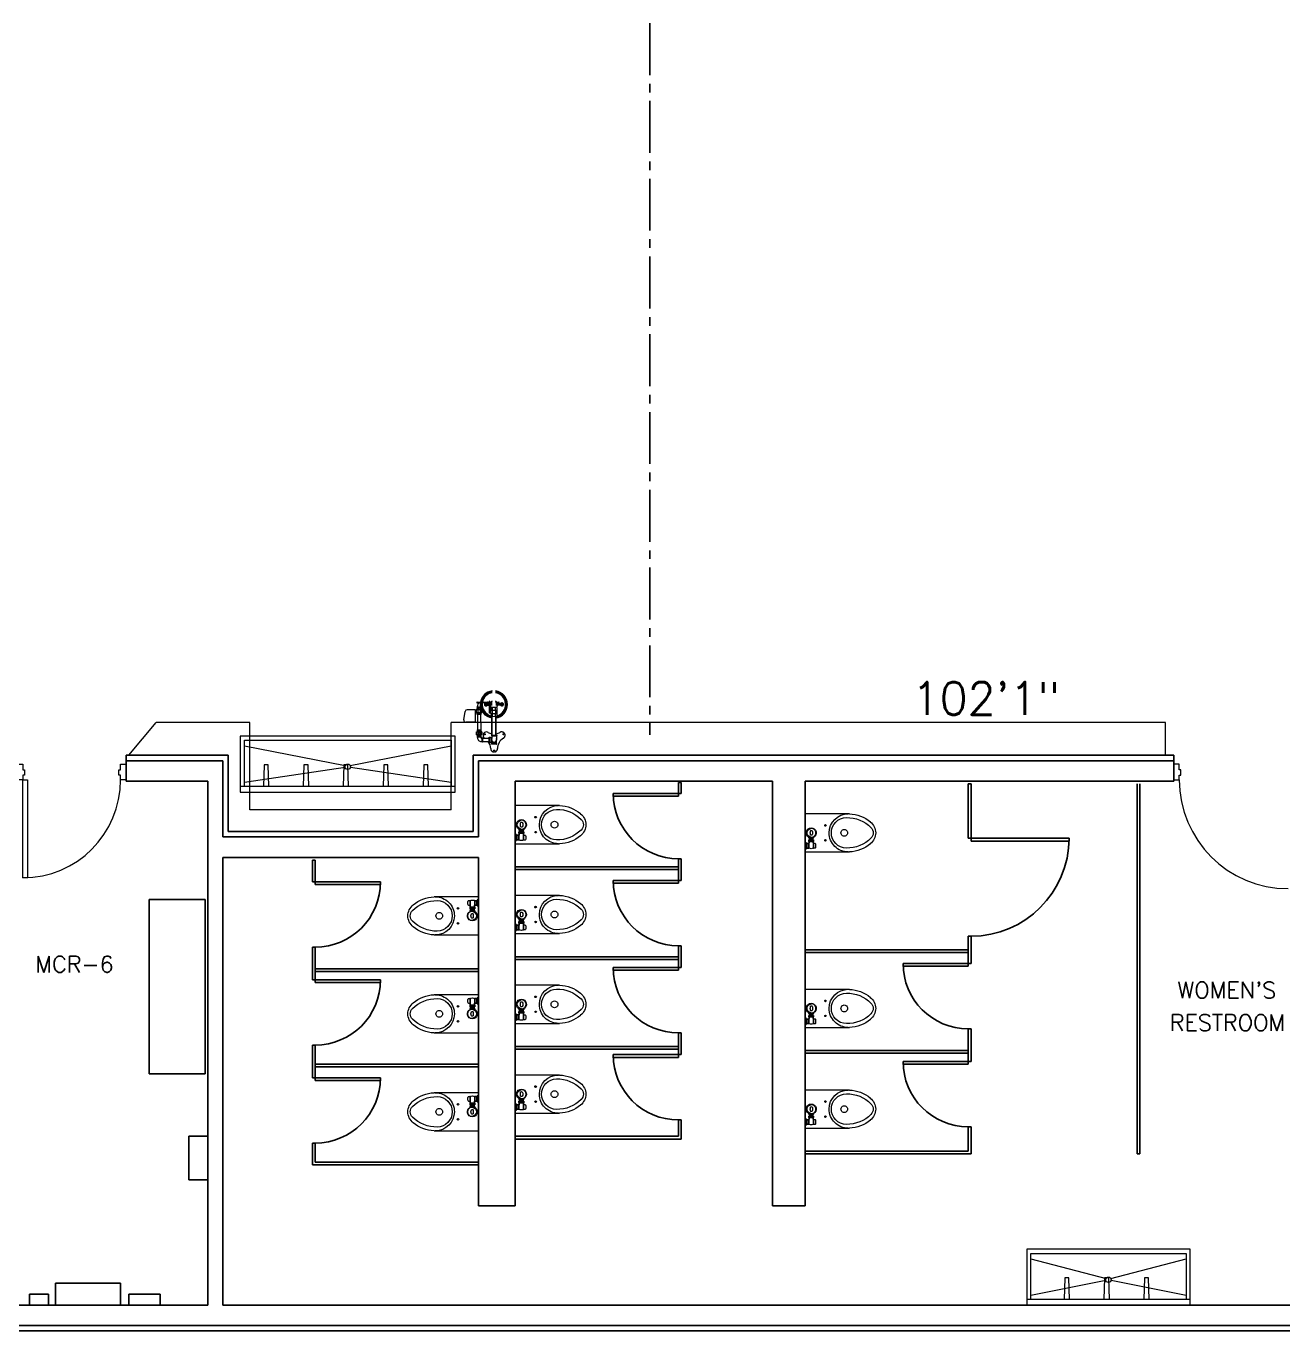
# Model space of a CAD drawing. Header units: inches. Extents: x -578 to 4567, y -980 to 6106.
# Drawn here: x 1836.7 to 2298.6, y 2265.5 to 2744.9 of the extents above; entities that cross this region are included whole.
import ezdxf
from ezdxf.enums import TextEntityAlignment as Align

# ---------------------------------------------------------------- set-up
doc = ezdxf.new("R2010")
doc.units = ezdxf.units.IN
doc.header["$LTSCALE"] = 25.4
doc.header["$MEASUREMENT"] = 0
doc.linetypes.add('CENTER2', pattern=[1.125, 0.75, -0.125, 0.125, -0.125])
doc.layers.get('0').update_dxf_attribs({"linetype": 'CONTINUOUS', "lineweight": 20})
for name, color, linetype in [('A-COL-GRID', 8, 'CENTER2'), ('A-DIMS', 1, 'CONTINUOUS'), ('A-ELEC', 6, 'CONTINUOUS'), ('A-ROOMNAME', 6, 'CONTINUOUS'), ('A-TOILET COMPARTMENT', 1, 'CONTINUOUS'), ('A-WALL-CMU', 30, 'CONTINUOUS'), ('A-WALL-IMP', 6, 'CONTINUOUS')]:
    doc.layers.add(name, color=color, linetype=linetype)
for name, color, linetype, lineweight in [('A-CURB', 13, 'CONTINUOUS', 20), ('A-DOOR', 1, 'CONTINUOUS', 20), ('A-SANR-FIXT', 4, 'CONTINUOUS', 15)]:
    doc.layers.add(name, color=color, linetype=linetype, lineweight=lineweight)
doc.styles.add('ROMANS', font='romans')
doc.styles.add('SIMPLEX', font='simplex')

# ---------------------------------------------------------------- blocks, each defined once
blk = doc.blocks.new('DOOR')
at = {"color": 0}
for p, q in [((-1.75, 0), (-1.75, 36)), ((-1.75, 36), (0, 36)), ((0, 36), (0, 0)), ((-38, -5.75), (-38, 0)), ((-38, 0), (-36, 0)), ((-36, 0), (-36, -1.75)), ((0, 0), (-1.75, 0)), ((0, -1.75), (0, 0)), ((0, 0), (2, 0)), ((2, 0), (2, -5.75)), ((-36, -1.75), (-35.375, -1.75)), ((-36, -3.625), (-36, -5.75)), ((-35.375, -3.625), (-36, -3.625)), ((-35.375, -1.75), (-35.375, -3.625)), ((-0.625, -1.75), (0, -1.75)), ((-0.625, -3.625), (-0.625, -1.75)), ((0, -3.625), (-0.625, -3.625)), ((0, -5.75), (0, -3.625)), ((-36, -5.75), (-38, -5.75)), ((2, -5.75), (0, -5.75))]:
    blk.add_line(p, q, dxfattribs=at)
at = {"color": 0, "lineweight": 15}
blk.add_arc((0, 0), 36, 90, 180, dxfattribs=at)
blk = doc.blocks.new("SINK 5'")
at = {"color": 0}
for p, q in [((20.5, 60), (0, 60)), ((0, 60), (0, 0)), ((2, 0), (2, 60)), ((2, 58.5), (19, 58.5)), ((9.02, 30.97), (3.5, 58.5)), ((17, 58.5), (9.71, 30.89)), ((19, 58.5), (19, 1.5)), ((20.5, 0), (20.5, 60)), ((10, 46.08), (2, 46.33)), ((2, 44.33), (10, 44.58)), ((10, 44.58), (10, 46.08)), ((10, 31.42), (2, 31.67)), ((2, 29.67), (10, 29.92)), ((3.5, 1.5), (9.02, 29.03)), ((9.71, 29.11), (17, 1.5)), ((10, 29.92), (10, 31.42)), ((10, 16.75), (2, 17)), ((2, 15), (10, 15.25)), ((10, 15.25), (10, 16.75)), ((0, 0), (20.5, 0)), ((19, 1.5), (2, 1.5))]:
    blk.add_line(p, q, dxfattribs=at)
blk.add_circle((9.27, 30), 1, dxfattribs=at)
blk = doc.blocks.new('Water Closet_Wall Hung_PlaceHolder - Accessible-1461601-x07074afp1')
at = {"color": 0}
for p, q in [((-7, -16.32), (-7, 0)), ((1.65, -1.39), (1.87, -1.39)), ((1.87, -1.39), (1.65, -1.39)), ((1.87, -3.11), (1.65, -3.11)), ((1.65, -3.11), (1.87, -3.11)), ((1.87, -1.39), (2, -1.48)), ((2, -1.48), (1.87, -1.39)), ((2, -3.02), (1.87, -3.11)), ((1.87, -3.11), (2, -3.02)), ((2, -1.48), (2, -1.59)), ((2, -1.59), (2, -1.48)), ((2, -2.91), (2, -1.59)), ((2, -1.59), (2.59, -1.59)), ((2, -1.59), (2, -2.91)), ((2.59, -1.59), (2, -1.59)), ((2.59, -2.91), (2, -2.91)), ((2, -2.91), (2, -3.02)), ((2, -3.02), (2, -2.91)), ((2, -2.91), (2.59, -2.91)), ((2.59, -1.4), (2.62, -1.38)), ((2.62, -1.38), (2.59, -1.4)), ((2.59, -1.59), (2.59, -1.4)), ((2.59, -1.4), (2.59, -1.59)), ((2.59, -2.91), (2.59, -1.59)), ((2.59, -1.59), (2.59, -2.91)), ((2.59, -3.1), (2.59, -2.91)), ((2.59, -2.91), (2.59, -3.1)), ((2.62, -3.12), (2.59, -3.1)), ((2.59, -3.1), (2.62, -3.12)), ((2.62, -1.38), (3.13, -1.38)), ((3.13, -1.38), (2.62, -1.38)), ((3.13, -3.12), (2.62, -3.12)), ((2.62, -3.12), (3.13, -3.12)), ((3.13, -1.38), (3.15, -1.4)), ((3.15, -1.4), (3.13, -1.38)), ((3.15, -3.1), (3.13, -3.12)), ((3.13, -3.12), (3.15, -3.1)), ((3.15, -1.4), (3.15, -1.44)), ((3.15, -1.44), (3.15, -1.4)), ((3.15, -3.06), (3.15, -1.44)), ((3.15, -1.44), (3.15, -3.06)), ((3.15, -3.06), (3.15, -3.1)), ((3.15, -3.1), (3.15, -3.06)), ((3.24, -1.47), (3.69, -1.47)), ((3.69, -1.47), (3.24, -1.47)), ((3.69, -3.03), (3.24, -3.03)), ((3.24, -3.03), (3.69, -3.03)), ((6.08, -0.28), (3.42, -0.28)), ((6.08, -0.28), (3.42, -0.28)), ((3.76, -1.44), (3.82, -1.44)), ((3.82, -1.44), (3.76, -1.44)), ((3.84, -3.06), (3.76, -3.06)), ((3.76, -3.06), (3.84, -3.06)), ((5.67, -1.44), (3.83, -1.44)), ((5.67, -1.44), (3.83, -1.44)), ((5.67, -3.06), (3.83, -3.06)), ((3.83, -3.06), (5.66, -3.06)), ((3.85, -3.19), (3.92, -3.19)), ((3.92, -3.19), (3.85, -3.19)), ((3.92, -3.19), (3.9, -3.12)), ((3.9, -3.12), (3.92, -3.19)), ((3.91, -0.69), (4.03, -0.63)), ((4.03, -0.63), (3.91, -0.69)), ((3.91, -1.35), (3.91, -0.69)), ((3.91, -0.69), (3.91, -1.35)), ((5.58, -1.34), (3.91, -1.34)), ((3.91, -1.34), (5.58, -1.34)), ((5.58, -3.19), (3.92, -3.19)), ((5.58, -3.19), (3.92, -3.19)), ((4.06, -0.44), (3.96, -0.44)), ((3.96, -0.44), (4.06, -0.44)), ((4.03, -0.63), (4.06, -0.63)), ((4.06, -0.63), (4.03, -0.63)), ((5.44, -0.44), (4.06, -0.44)), ((4.06, -0.63), (4.06, -0.44)), ((4.06, -0.44), (5.44, -0.44)), ((4.06, -0.44), (4.06, -0.63)), ((5.44, -0.63), (4.06, -0.63)), ((4.06, -0.63), (5.44, -0.63)), ((5.54, -0.44), (5.44, -0.44)), ((5.44, -0.44), (5.44, -0.63)), ((5.44, -0.63), (5.44, -0.44)), ((5.44, -0.44), (5.54, -0.44)), ((5.44, -0.63), (5.47, -0.63)), ((5.47, -0.63), (5.44, -0.63)), ((5.47, -0.63), (5.58, -0.69)), ((5.58, -0.69), (5.47, -0.63)), ((5.58, -0.69), (5.58, -1.34)), ((5.58, -1.34), (5.58, -0.69)), ((5.58, -3.19), (5.65, -3.19)), ((5.65, -3.19), (5.58, -3.19)), ((7, 0), (7, -16.32))]:
    blk.add_line(p, q, dxfattribs=at)
for centre, radius, start, end in [((0, -2.25), 1.86, 27.5308, 332.4692), ((0, -2.25), 1.86, 27.5308, 332.4692), ((-0.59, -2.54), 1.15, 141.5499, 198.4501), ((-0.59, -2.54), 1.15, 141.5499, 198.4501), ((0, -1.95), 1.93, 209.6175, 330.3825), ((0, -1.95), 1.93, 209.6175, 330.3825), ((0, -2.31), 1.56, 17.733, 162.2665), ((0, -2.31), 1.56, 17.733, 162.2665), ((-0.63, -2.33), 0.281, 167.1519, 237.098), ((-0.63, -2.33), 0.281, 167.1519, 237.098), ((0.15, -2.51), 1.08, 158.3829, 167.1519), ((0.15, -2.51), 1.08, 158.3829, 167.1519), ((-0.67, -2.18), 0.194, 98.1973, 158.3829), ((-0.67, -2.18), 0.194, 98.1973, 158.3829), ((0, -1.36), 1.44, 237.098, 302.902), ((0, -1.36), 1.44, 237.098, 302.902), ((0, -6.86), 4.92, 81.8133, 98.1973), ((0, -6.86), 4.92, 81.8133, 98.1973), ((0.63, -2.33), 0.281, 302.902, 12.8481), ((0.63, -2.33), 0.281, 302.902, 12.8481), ((-0.15, -2.51), 1.08, 12.8481, 21.6171), ((-0.15, -2.51), 1.08, 12.8481, 21.6171), ((0.59, -2.54), 1.15, 341.5499, 38.4493), ((0.59, -2.54), 1.15, 341.5499, 38.4493), ((-0.01, -2.25), 1.87, 332.6231, 27.3769), ((-0.01, -2.25), 1.87, 332.6231, 27.3769), ((3.24, -1.34), 0.127, 228.7489, 269.5746), ((3.24, -1.34), 0.127, 228.7489, 269.5746), ((3.24, -3.16), 0.127, 90.4254, 131.2511), ((3.24, -3.16), 0.127, 90.4254, 131.2511), ((4.18, 0), 0.81, 179.7564, 199.7261), ((4.18, 0), 0.81, 179.7564, 199.7261), ((3.96, 0.53), 0.973, 236.3254, 269.6746), ((3.96, 0.53), 0.973, 236.3254, 269.6746), ((3.69, -1.38), 0.0928, 272.3472, 319.6528), ((3.69, -1.38), 0.0928, 272.3472, 319.6528), ((3.69, -3.12), 0.0928, 41.2055, 87.6528), ((3.69, -3.12), 0.0928, 41.2055, 87.6528), ((5.28, -3.51), 1.46, 167.2115, 182.7287), ((5.28, -3.51), 1.46, 167.2115, 182.7287), ((3.82, -1.35), 0.0924, 270, 360), ((3.82, -1.35), 0.0924, 270, 360), ((4.04, -3.57), 0.223, 182.7287, 254.9337), ((4.04, -3.57), 0.223, 182.7287, 254.9337), ((3.78, -3.17), 0.127, 24.1518, 61.8482), ((3.78, -3.17), 0.127, 24.1518, 61.8482), ((4.75, -0.93), 2.96, 254.9337, 285.1079), ((4.75, -0.93), 2.96, 254.9337, 285.1079), ((5.46, -3.57), 0.22, 285.1079, 357.1795), ((5.46, -3.57), 0.22, 285.1079, 357.1795), ((5.54, 0.53), 0.973, 270.3254, 303.6746), ((5.54, 0.53), 0.973, 270.3254, 303.6746), ((5.68, -1.34), 0.0952, 180.6669, 263.0107), ((5.68, -1.34), 0.0952, 180.6669, 263.0107), ((5.79, -3.24), 0.218, 123.0015, 166.6392), ((5.79, -3.24), 0.218, 123.0015, 166.6392), ((4.22, -3.51), 1.46, 357.1795, 12.7885), ((4.22, -3.51), 1.46, 357.1795, 12.7885), ((3.56, -2.25), 2.26, 339.0908, 21.1001), ((3.56, -2.25), 2.26, 339.0908, 21.1001), ((5.32, 0), 0.81, 340.2739, 0.2436), ((5.32, 0), 0.81, 340.2739, 0.2436), ((0, -15.87), 7.01, 90, 180), ((-2.75, -7.5), 0.28, 360, 180), ((-2.75, -7.5), 0.28, 180, 360), ((0, -15.87), 7.01, 360, 90), ((2.75, -7.5), 0.28, 0, 180), ((2.75, -7.5), 0.28, 180, 0), ((0, -15.28), 5.61, 0.9172, 179.0828), ((5.63, -15.87), 12.64, 182.0147, 220), ((6.91, -15.39), 12.52, 179.0828, 224.9172), ((-6.91, -15.39), 12.52, 315.0828, 0.9172), ((-5.63, -15.87), 12.64, 320, 357.9853), ((0.26, -20.38), 5.62, 220, 267.3987), ((0.09, -22.19), 2.9, 224.9172, 268.1773), ((-0.26, -20.38), 5.62, 272.6013, 320), ((-0.09, -22.19), 2.9, 271.8227, 315.0828)]:
    blk.add_arc(centre, radius, start, end, dxfattribs=at)
for major_axis in [(1.25, 0), (-1.25, 0)]:
    blk.add_ellipse((0, -14.42), major_axis=major_axis, ratio=0.986011, start_param=1.570796, end_param=4.712389, dxfattribs=at)
blk.add_open_spline([(0.84, -2.08), (0.83, -2.07), (0.8, -2.03), (0.74, -1.99), (0.7, -1.99)], degree=3, dxfattribs=at)
blk.add_open_spline([(0.84, -2.08), (0.83, -2.07), (0.8, -2.03), (0.74, -1.99), (0.7, -1.99)], degree=3, dxfattribs=at)

msp = doc.modelspace()

# ---------------------------------------------------------------- linework, layer by layer
at = {"layer": 'A-COL-GRID'}
msp.add_line((2066, 3517.5), (2066, 2484.5), dxfattribs=at)
at = {"layer": 'A-CURB'}
for p, q in [((1874.5, 2477), (1884.5, 2489)), ((1919, 2489), (1884.5, 2489)), ((1919, 2457), (1919, 2489)), ((2255.5, 2489), (1993, 2489)), ((1993, 2457), (1993, 2489)), ((2255.5, 2477), (2255.5, 2489)), ((1993, 2457), (1919, 2457))]:
    msp.add_line(p, q, dxfattribs=at)
at = {"layer": 'A-DOOR'}
for p, q in [((2258.5, 2473.75), (2258.5, 2468)), ((2260.5, 2473.75), (2258.5, 2473.75)), ((2260.5, 2471.625), (2260.5, 2473.75)), ((2261.125, 2471.625), (2260.5, 2471.625)), ((2260.5, 2469.75), (2261.125, 2469.75)), ((2260.5, 2468), (2260.5, 2469.75)), ((2261.125, 2469.75), (2261.125, 2471.625)), ((2258.5, 2468), (2260.5, 2468))]:
    msp.add_line(p, q, dxfattribs=at)
msp.add_arc((2300.5, 2468), 40, 180, 270, dxfattribs=at)
at = {"layer": 'A-ELEC'}
for p, q in [((1902.5, 2424), (1882, 2424)), ((1882, 2360), (1882, 2424)), ((1902.5, 2360), (1902.5, 2424)), ((1902.5, 2360), (1882, 2360)), ((1903.5, 2337), (1896.5, 2337)), ((1896.5, 2321), (1896.5, 2337)), ((1903.5, 2321), (1903.5, 2337)), ((1903.5, 2321), (1896.5, 2321)), ((1847.5, 2283), (1847.5, 2275)), ((1871.5, 2283), (1847.5, 2283)), ((1871.5, 2283), (1871.5, 2275)), ((1838, 2279), (1838, 2275)), ((1845, 2279), (1838, 2279)), ((1845, 2279), (1845, 2275)), ((1874.5, 2279), (1874.5, 2275)), ((1886, 2279), (1874.5, 2279)), ((1886, 2279), (1886, 2275)), ((1845, 2275), (1838, 2275)), ((1871.5, 2275), (1847.5, 2275)), ((1886, 2275), (1874.5, 2275))]:
    msp.add_line(p, q, dxfattribs=at)
at = {"layer": 'A-SANR-FIXT'}
for p, q in [((1994.451935, 2484), (1915.451935, 2484)), ((1915.451935, 2484), (1915.451935, 2463.5)), ((1994.451935, 2463.5), (1994.451935, 2484)), ((1916.951935, 2465.504105), (1916.951935, 2482.5)), ((1916.951935, 2482.5), (1992.951935, 2482.5)), ((1916.951935, 2480.5), (1954.057221, 2473.214627)), ((1955.846648, 2473.214627), (1992.951935, 2480.5)), ((1992.951935, 2482.5), (1992.951935, 2465.504105)), ((1953.983215, 2472.519827), (1916.951935, 2467.004105)), ((1924.201935, 2473.504105), (1923.951935, 2465.504105)), ((1925.701935, 2473.504105), (1924.201935, 2473.504105)), ((1925.951935, 2465.504105), (1925.701935, 2473.504105)), ((1938.868601, 2473.504105), (1938.618601, 2465.504105)), ((1940.368601, 2473.504105), (1938.868601, 2473.504105)), ((1940.618601, 2465.504105), (1940.368601, 2473.504105)), ((1953.535268, 2473.504105), (1953.285268, 2465.504105)), ((1955.035268, 2473.504105), (1953.535268, 2473.504105)), ((1955.285268, 2465.504105), (1955.035268, 2473.504105)), ((1992.951935, 2467.004105), (1955.920654, 2472.519827)), ((1968.201935, 2473.504105), (1967.951935, 2465.504105)), ((1969.701935, 2473.504105), (1968.201935, 2473.504105)), ((1969.951935, 2465.504105), (1969.701935, 2473.504105)), ((1982.868601, 2473.504105), (1982.618601, 2465.504105)), ((1984.368601, 2473.504105), (1982.868601, 2473.504105)), ((1984.618601, 2465.504105), (1984.368601, 2473.504105)), ((1994.451935, 2465.504105), (1915.451935, 2465.504105)), ((1915.451935, 2463.5), (1994.451935, 2463.5))]:
    msp.add_line(p, q, dxfattribs=at)
for points in [[(1997.564852, 2490.028787, 0), (1998.090062, 2493.09436, 0)], [(2001.59864, 2493.731086, 0), (1998.825672, 2493.717702, 0)], [(2002.183838, 2493.56505, 0), (2001.786473, 2493.563133, 0)], [(2001.787545, 2493.543996, 0), (2001.807753, 2489.357047, 0)], [(2002.186553, 2493.00248, 0), (2001.790168, 2493.000567, 0)], [(2004.030703, 2493.78812, 0), (2002.182804, 2493.779201, 0), (2002.187982, 2492.706527, 0), (2004.179568, 2492.71614, 0), (2004.175945, 2493.466875, 0)], [(2002.470832, 2494.524138, 0), (2002.470398, 2494.614167, 0)], [(2002.511954, 2494.658588, 0), (2002.617533, 2494.659097, 0)], [(2002.512815, 2494.48011, 0), (2002.618394, 2494.480619, 0)], [(2002.512815, 2494.48011, 0), (2002.618394, 2494.480619, 0)], [(2002.515417, 2494.658065, 0), (2002.51447, 2494.854132, 0)], [(2002.514675, 2494.480119, 0), (2002.620254, 2494.480628, 0)], [(2003.802398, 2494.486934, 0), (2002.525482, 2494.480771, 0), (2002.52886, 2493.780871, 0), (2003.828325, 2493.787143, 0), (2003.82538, 2494.397434, 0)], [(2002.54361, 2496.534592, 0), (2006.918999, 2496.55571, 0)], [(2006.467443, 2496.281288, 0), (2002.544924, 2496.262356, 0)], [(2003.729109, 2494.48653, 0), (2002.601842, 2494.48109, 0)], [(2003.719903, 2494.663878, 0), (2002.609345, 2494.658518, 0)], [(2003.720759, 2494.48649, 0), (2002.610202, 2494.48113, 0)], [(2003.720759, 2494.48649, 0), (2002.610202, 2494.48113, 0)], [(2002.713808, 2493.781764, 0), (2002.718985, 2492.70909, 0)], [(2002.847879, 2494.482327, 0), (2002.851257, 2493.782427, 0)], [(2003.498221, 2494.485466, 0), (2003.501599, 2493.785566, 0)], [(2003.642387, 2493.786246, 0), (2003.647565, 2492.713572, 0)], [(2003.762032, 2494.664081, 0), (2003.718033, 2494.663869, 0)], [(2003.802408, 2494.486884, 0), (2003.718889, 2494.486481, 0)], [(2005.629996, 2496.182425, 0), (2005.823687, 2496.183359, 0)], [(2005.637696, 2495.16858, 0), (2005.839809, 2495.169555, 0)], [(2006.223387, 2495.42433, 0), (2006.924443, 2495.427713, 0)], [(2006.92203, 2495.927707, 0), (2006.22609, 2495.924348, 0)], [(2006.330787, 2496.41687, 0), (2006.330788, 2496.41663, 0)], [(2006.466129, 2496.553524, 0), (2006.918999, 2496.55571, 0)], [(2006.467443, 2496.281288, 0), (2006.920313, 2496.283473, 0)], [(2006.902284, 2495.427606, 0), (2006.564455, 2495.425976, 0)], [(2006.920313, 2496.283473, 0), (2006.603447, 2496.281944, 0)], [(2007.037609, 2496.843946, 0), (2006.917611, 2496.843367, 0)], [(2006.917611, 2496.843367, 0), (2006.938804, 2492.452285, 0)], [(2007.037609, 2496.843946, 0), (2007.058803, 2492.452864, 0)], [(2007.038998, 2496.556289, 0), (2007.994737, 2496.560902, 0)], [(2007.038998, 2496.556289, 0), (2007.219616, 2496.557161, 0)], [(2007.99605, 2496.288665, 0), (2007.040312, 2496.284052, 0)], [(2007.040312, 2496.284052, 0), (2007.22093, 2496.284924, 0)], [(2007.997768, 2495.932899, 0), (2007.042029, 2495.928287, 0)], [(2008.000181, 2495.432905, 0), (2007.044442, 2495.428292, 0)], [(2007.43615, 2493.003471, 0), (2007.056154, 2493.001637, 0)], [(2007.35627, 2496.421819, 0), (2007.356272, 2496.421579, 0)], [(2009.88835, 2493.444445, 0), (2007.434078, 2493.4326, 0)], [(2007.434078, 2493.4326, 0), (2007.439427, 2492.324344, 0)], [(2009.753151, 2494.585576, 0), (2007.584696, 2494.57511, 0)], [(2007.584696, 2494.57511, 0), (2007.590207, 2493.433353, 0)], [(2008.078241, 2493.435709, 0), (2008.08359, 2492.327453, 0)], [(2008.12791, 2493.435948, 0), (2008.1224, 2494.577705, 0)], [(2009.220958, 2493.441224, 0), (2009.215447, 2494.582981, 0)], [(2009.270627, 2493.441464, 0), (2009.275976, 2492.333208, 0)], [(2009.309721, 2496.567249, 0), (2010.413848, 2496.572578, 0)], [(2010.415162, 2496.300341, 0), (2009.311035, 2496.295012, 0)], [(2011.087152, 2495.94781, 0), (2009.312752, 2495.939246, 0)], [(2011.094675, 2495.447841, 0), (2009.315165, 2495.439252, 0)], [(2009.753151, 2494.585576, 0), (2009.758661, 2493.443819, 0)], [(2009.893699, 2492.336189, 0), (2009.88835, 2493.444445, 0)], [(2010.550503, 2496.437236, 0), (2010.550504, 2496.436996, 0)], [(2011.478439, 2495.19313, 0), (2011.611277, 2495.193771, 0)], [(2011.480055, 2496.21331, 0), (2011.692482, 2496.214335, 0)], [(2001.620663, 2489.168142, 0), (1998.307701, 2489.152152, 0)], [(2002.577135, 2492.008493, 0), (2002.604483, 2486.342368, 0)], [(2003.794638, 2492.010832, 0), (2002.577152, 2492.004956, 0)], [(2002.856434, 2492.709754, 0), (2002.859812, 2492.009857, 0)], [(2003.506776, 2492.712893, 0), (2003.510154, 2492.012996, 0)], [(2003.794621, 2492.014369, 0), (2003.821968, 2486.348244, 0)], [(2007.058803, 2492.452864, 0), (2006.938804, 2492.452285, 0)], [(2007.437356, 2492.753474, 0), (2007.057361, 2492.75164, 0)], [(2007.439427, 2492.324344, 0), (2009.893699, 2492.336189, 0)], [(2007.595556, 2492.325097, 0), (2007.601066, 2491.183339, 0)], [(2009.769521, 2491.193805, 0), (2007.601066, 2491.183339, 0)], [(2007.926393, 2484.37643, 0), (2007.895659, 2490.744296, 0)], [(2008.053477, 2484.390444, 0), (2008.020624, 2491.197315, 0)], [(2008.13877, 2491.185935, 0), (2008.133259, 2492.327692, 0)], [(2009.231817, 2491.19121, 0), (2009.226307, 2492.332968, 0)], [(2009.368461, 2484.396791, 0), (2009.335608, 2491.203661, 0)], [(2009.495675, 2484.384004, 0), (2009.46494, 2490.75187, 0)], [(2009.76401, 2492.335563, 0), (2009.769521, 2491.193805, 0)], [(2002.542875, 2483.826441, 0), (2002.543217, 2483.755542, 0)], [(2002.587813, 2483.507754, 0), (2002.588327, 2483.712059, 0)], [(2002.587893, 2483.870359, 0), (2002.690012, 2483.870852, 0)], [(2002.588657, 2483.712061, 0), (2002.690776, 2483.712553, 0)], [(2002.679792, 2483.870802, 0), (2003.807059, 2483.876243, 0)], [(2002.680556, 2483.712504, 0), (2003.807823, 2483.717945, 0)], [(2002.767439, 2485.643246, 0), (2002.772616, 2484.570558, 0)], [(2002.901499, 2486.343801, 0), (2002.904877, 2485.643909, 0)], [(2002.910054, 2484.571222, 0), (2002.913432, 2483.87133, 0)], [(2003.551841, 2486.34694, 0), (2003.555219, 2485.647048, 0)], [(2003.560397, 2484.574361, 0), (2003.563775, 2483.874469, 0)], [(2003.696018, 2485.647728, 0), (2003.701195, 2484.57504, 0)], [(2003.894226, 2483.877164, 0), (2003.788647, 2483.876654, 0)], [(2003.894994, 2483.717866, 0), (2003.789416, 2483.717356, 0)], [(2003.891532, 2483.718349, 0), (2003.892571, 2483.503151, 0)], [(2003.936208, 2483.833166, 0), (2003.936551, 2483.762267, 0)], [(2006.761054, 2483.474095, 0), (2007.038641, 2483.475435, 0)], [(2006.761927, 2483.293298, 0), (2006.761054, 2483.474095, 0)], [(2007.046181, 2481.913253, 0), (2007.038032, 2483.601634, 0)], [(2007.098528, 2483.664826, 0), (2007.223856, 2483.665431, 0)], [(2007.293052, 2481.926045, 0), (2007.284959, 2483.602826, 0)], [(2007.285865, 2483.57263, 0), (2007.847198, 2483.575339, 0)], [(2007.738289, 2484.314722, 0), (2007.738893, 2484.189423, 0)], [(2007.738289, 2484.314722, 0), (2007.738893, 2484.189423, 0)], [(2007.800954, 2484.375825, 0), (2007.943113, 2484.376511, 0)], [(2007.800954, 2484.375825, 0), (2007.943113, 2484.376511, 0)], [(2007.802146, 2484.128928, 0), (2007.944304, 2484.129614, 0)], [(2007.802146, 2484.128928, 0), (2007.944304, 2484.129614, 0)], [(2007.844526, 2484.129132, 0), (2007.849336, 2483.132444, 0)], [(2007.844526, 2484.129132, 0), (2007.849336, 2483.132444, 0)], [(2007.928893, 2484.376442, 0), (2009.617263, 2484.384591, 0)], [(2007.928893, 2484.376442, 0), (2009.617263, 2484.384591, 0)], [(2007.940523, 2484.376499, 0), (2008.124461, 2484.377386, 0)], [(2007.940523, 2484.376499, 0), (2008.124461, 2484.377386, 0)], [(2007.940523, 2484.376499, 0), (2008.124461, 2484.377386, 0)], [(2007.940523, 2484.376499, 0), (2008.124461, 2484.377386, 0)], [(2007.941714, 2484.129601, 0), (2009.618455, 2484.137694, 0)], [(2007.941714, 2484.129601, 0), (2009.618455, 2484.137694, 0)], [(2009.588249, 2484.136748, 0), (2009.593138, 2483.12386, 0)], [(2009.588249, 2484.136748, 0), (2009.593138, 2483.12386, 0)], [(2009.680516, 2484.324096, 0), (2009.681121, 2484.198797, 0)], [(2009.680516, 2484.324096, 0), (2009.681121, 2484.198797, 0)], [(2012.155589, 2483.262329, 0), (2012.25842, 2483.329275, 0), (2012.354193, 2483.40598, 0), (2012.441983, 2483.491705, 0), (2012.520945, 2483.585625, 0), (2012.590319, 2483.686834, 0), (2012.649436, 2483.794357, 0), (2012.697725, 2483.907158, 0), (2012.734723, 2484.02415, 0), (2012.760072, 2484.144205, 0), (2012.773529, 2484.266168, 0), (2012.774963, 2484.388862, 0), (2012.76436, 2484.511106, 0), (2012.741823, 2484.631721, 0), (2012.70757, 2484.749546, 0), (2012.661929, 2484.863445, 0), (2012.605341, 2484.97232, 0), (2012.538348, 2485.075119, 0), (2012.461599, 2485.170854, 0), (2012.375834, 2485.258604, 0), (2012.281878, 2485.337522, 0), (2012.180638, 2485.406848, 0), (2012.073088, 2485.465914, 0), (2011.960265, 2485.514151, 0), (2011.843257, 2485.551094, 0), (2011.72319, 2485.576387, 0), (2011.601222, 2485.589786, 0), (2011.478528, 2485.591163, 0), (2011.356291, 2485.580503, 0), (2011.235687, 2485.557911, 0), (2011.117879, 2485.523602, 0), (2011.004002, 2485.477909, 0), (2010.895155, 2485.421271, 0)], [(2004.269093, 2483.325366, 0), (2004.073025, 2483.32442, 0)], [(2004.27539, 2482.020682, 0), (2004.079322, 2482.019735, 0)], [(2004.269093, 2483.325366, 0), (2004.269586, 2483.223268, 0)], [(2004.269577, 2483.225168, 0), (2004.274937, 2482.114581, 0)], [(2004.274857, 2482.017179, 0), (2004.274347, 2482.122778, 0)], [(2004.402583, 2483.371311, 0), (2004.312554, 2483.370877, 0)], [(2004.409317, 2481.976128, 0), (2004.319288, 2481.975693, 0)], [(2004.446481, 2483.326223, 0), (2004.446974, 2483.224124, 0)], [(2004.446694, 2483.282123, 0), (2006.761927, 2483.293298, 0)], [(2004.446925, 2483.234324, 0), (2004.452365, 2482.107137, 0)], [(2004.446965, 2483.226024, 0), (2004.452325, 2482.115437, 0)], [(2004.446965, 2483.226024, 0), (2004.452325, 2482.115437, 0)], [(2004.453326, 2482.01994, 0), (2004.452816, 2482.125539, 0)], [(2004.453335, 2482.01804, 0), (2004.452825, 2482.123639, 0)], [(2004.453335, 2482.01804, 0), (2004.452825, 2482.123639, 0)], [(2004.45311, 2482.06464, 0), (2006.767803, 2482.075812, 0)], [(2006.761927, 2483.293298, 0), (2006.767803, 2482.075812, 0)], [(2006.767803, 2482.075812, 0), (2006.768676, 2481.895014, 0)], [(2006.768676, 2481.895014, 0), (2007.046262, 2481.896354, 0)], [(2007.046798, 2481.785355, 0), (2007.046112, 2481.927453, 0)], [(2007.107902, 2481.722649, 0), (2007.23323, 2481.723254, 0)], [(2007.293725, 2481.786547, 0), (2007.29304, 2481.928645, 0)], [(2007.293521, 2481.828846, 0), (2007.847305, 2481.831519, 0)], [(2007.484824, 2479.448042, 0), (2007.491387, 2479.325517, 0), (2007.509931, 2479.204225, 0), (2007.540278, 2479.085336, 0), (2007.582135, 2478.969995, 0), (2007.635098, 2478.859314, 0), (2007.698659, 2478.754359, 0), (2007.772203, 2478.656141, 0), (2007.855022, 2478.565606, 0), (2007.946319, 2478.483628, 0), (2008.045213, 2478.410996, 0), (2008.150752, 2478.34841, 0), (2008.261919, 2478.296473, 0), (2008.377642, 2478.255685, 0), (2008.496806, 2478.226439, 0), (2008.618264, 2478.209018, 0), (2008.740845, 2478.203589, 0), (2008.863368, 2478.210201, 0), (2008.984652, 2478.228794, 0), (2009.103528, 2478.259188, 0), (2009.218853, 2478.301091, 0), (2009.329513, 2478.354099, 0), (2009.434443, 2478.417701, 0), (2009.532631, 2478.491284, 0), (2009.623132, 2478.57414, 0), (2009.705074, 2478.66547, 0), (2009.777667, 2478.764393, 0), (2009.840211, 2478.869957, 0), (2009.892103, 2478.981144, 0), (2009.932845, 2479.096884, 0), (2009.962043, 2479.21606, 0), (2009.979415, 2479.337525, 0), (2009.984795, 2479.460108, 0)], [(2007.849336, 2483.132444, 0), (2007.813606, 2483.050722, 0), (2007.785535, 2482.966063, 0), (2007.765361, 2482.879183, 0), (2007.753254, 2482.790817, 0), (2007.749316, 2482.701712, 0), (2007.753581, 2482.612623, 0), (2007.766013, 2482.524302, 0), (2007.786506, 2482.437497, 0), (2007.814888, 2482.352941, 0), (2007.850918, 2482.271351, 0), (2007.894291, 2482.193416, 0), (2007.944641, 2482.119795, 0), (2008.001542, 2482.051111, 0), (2008.064512, 2481.987946, 0), (2008.133019, 2481.930832, 0), (2008.206483, 2481.880254, 0), (2008.284283, 2481.836639, 0), (2008.365761, 2481.800356, 0), (2008.450228, 2481.771712, 0), (2008.536969, 2481.75095, 0), (2008.625251, 2481.738244, 0), (2008.714327, 2481.733702, 0), (2008.803446, 2481.737363, 0), (2008.891852, 2481.749195, 0), (2008.978797, 2481.769099, 0), (2009.063545, 2481.796907, 0), (2009.145381, 2481.832383, 0), (2009.223611, 2481.875228, 0), (2009.297574, 2481.925078, 0), (2009.366645, 2481.981513, 0), (2009.430238, 2482.044054, 0), (2009.487817, 2482.112174, 0), (2009.538894, 2482.185295, 0), (2009.583038, 2482.262799, 0), (2009.619874, 2482.344032, 0), (2009.649091, 2482.428305, 0), (2009.670443, 2482.514906, 0), (2009.683748, 2482.603102, 0), (2009.688895, 2482.692147, 0), (2009.685839, 2482.781289, 0), (2009.674606, 2482.869773, 0), (2009.655291, 2482.956851, 0), (2009.628058, 2483.041786, 0), (2009.593138, 2483.12386, 0)], [(2007.757747, 2481.082878, 0), (2007.757142, 2481.208177, 0)], [(2009.496548, 2481.277372, 0), (2007.819808, 2481.26928, 0)], [(2009.50937, 2481.030531, 0), (2007.821, 2481.022383, 0)], [(2007.843086, 2482.705709, 0), (2007.849336, 2483.132444, 0)], [(2007.843086, 2482.705709, 0), (2007.847125, 2482.61943, 0), (2007.859642, 2482.533968, 0), (2007.880513, 2482.450154, 0), (2007.909536, 2482.368803, 0), (2007.946429, 2482.290705, 0), (2007.990834, 2482.21662, 0), (2008.042318, 2482.147267, 0), (2008.100381, 2482.083321, 0), (2008.164459, 2482.025404, 0), (2008.233929, 2481.974079, 0), (2008.308116, 2481.929843, 0), (2008.386298, 2481.893129, 0), (2008.467715, 2481.864291, 0), (2008.551576, 2481.843611, 0), (2008.637067, 2481.83129, 0), (2008.723355, 2481.827447, 0), (2008.809602, 2481.832122, 0), (2008.89497, 2481.845268, 0), (2008.978628, 2481.866756, 0), (2009.059764, 2481.896377, 0), (2009.137589, 2481.933845, 0), (2009.211345, 2481.978794, 0), (2009.280317, 2482.030788, 0), (2009.343834, 2482.089321, 0), (2009.401278, 2482.153824, 0), (2009.452091, 2482.22367, 0), (2009.495779, 2482.298181, 0), (2009.531917, 2482.376631, 0), (2009.560155, 2482.458259, 0), (2009.580216, 2482.542271, 0), (2009.591908, 2482.62785, 0), (2009.595115, 2482.714165, 0)], [(2007.850014, 2481.270226, 0), (2007.845125, 2482.283114, 0)], [(2009.636107, 2481.278046, 0), (2009.493949, 2481.27736, 0)], [(2009.637298, 2481.031149, 0), (2009.49514, 2481.030463, 0)], [(2009.593737, 2481.277842, 0), (2009.588927, 2482.27453, 0)], [(2009.593138, 2483.12386, 0), (2009.595115, 2482.714165, 0)], [(2009.699974, 2481.092252, 0), (2009.69937, 2481.217551, 0)]]:
    msp.add_polyline3d(points, dxfattribs=at)
for points in [[(2003.833502, 2492.71447, 0), (2002.537416, 2492.008301, 0), (2002.534038, 2492.708198, 0)], [(2003.833502, 2492.71447, 0), (2003.836881, 2492.014573, 0), (2002.537416, 2492.008301, 0)], [(2004.228012, 2485.650295, 0), (2002.241602, 2484.567995, 0), (2002.236425, 2485.640683, 0)], [(2004.228012, 2485.650295, 0), (2004.233189, 2484.577608, 0), (2002.241602, 2484.567995, 0)], [(2003.878578, 2486.348517, 0), (2002.582481, 2485.642353, 0), (2002.579103, 2486.342245, 0)], [(2003.878578, 2486.348517, 0), (2003.881956, 2485.648625, 0), (2002.582481, 2485.642353, 0)], [(2003.887133, 2484.575938, 0), (2002.591036, 2483.869774, 0), (2002.587658, 2484.569666, 0)], [(2003.887133, 2484.575938, 0), (2003.890511, 2483.876046, 0), (2002.591036, 2483.869774, 0)]]:
    msp.add_polyline3d(points, close=True, dxfattribs=at)
for centre, radius in [((2004.8018, 2497.887497), 0.023), ((2005.502356, 2498.809889), 0.023), ((2006.414246, 2499.574549), 0.023), ((2007.486784, 2499.96848), 0.023), ((2009.784758, 2499.979571), 0.023), ((2010.856888, 2499.540741), 0.023), ((2011.78028, 2498.840189), 0.023), ((2012.489707, 2497.924603), 0.023), ((2004.217518, 2495.664651), 0.023), ((2004.362971, 2496.814367), 0.023), ((2004.374062, 2494.516393), 0.023), ((2004.823229, 2493.447552), 0.023), ((2012.511136, 2493.484657), 0.023), ((2012.938871, 2496.855758), 0.023), ((2012.949962, 2494.557785), 0.023), ((2013.095415, 2495.7075), 0.023), ((2005.532656, 2492.531965), 0.023), ((2006.456048, 2491.831411), 0.023), ((2007.528176, 2491.39258), 0.023), ((2009.826149, 2491.403671), 0.023), ((2010.893993, 2491.85283), 0.023), ((2011.81058, 2492.562265), 0.023), ((2005.245415, 2484.686794), 0.21875), ((2012.173533, 2484.720233), 0.21875), ((2008.738432, 2478.703583), 0.21875), ((1954.951935, 2472.767986), 1)]:
    msp.add_circle(centre, radius, dxfattribs=at)
for centre, radius, start, end in [((2008.656464, 2495.686085), 4.999989, 97.83279677, 170.16292918), ((2008.656463, 2495.686083), 4.843993, 98.07762181, 169.83360769), ((2008.656468, 2495.686084), 4.687494, 98.33983913, 169.48085301), ((2008.656474, 2495.686082), 4.312502, 99.04636556, 168.52926922), ((2008.656467, 2495.686076), 4.999999, 277.8328125, 82.72025455), ((2008.656464, 2495.686076), 4.844001, 278.07767904, 82.47538801), ((2008.656469, 2495.686081), 4.687496, 278.3397918, 82.21327525), ((2008.656465, 2495.686079), 4.312504, 284.93573535, 81.50678799), ((1998.829292, 2492.967711), 0.75, 90.27650451, 170.27807578), ((2001.599547, 2493.543088), 0.188, 0.27649217, 90.27657488), ((2002.544266, 2496.398594), 0.136, 90.27649217, 180.27657488), ((2002.544267, 2496.398354), 0.136, 180.27649217, 270.27657488), ((2002.515636, 2494.612807), 0.045259, 90.27779885, 178.27775469), ((2002.516055, 2494.525935), 0.045259, 182.27531236, 270.2752682), ((2002.516055, 2494.525935), 0.045259, 182.27531236, 270.2752682), ((2002.517915, 2494.525944), 0.045259, 182.27531236, 270.2752682), ((2003.9988, 2494.861296), 1.484347, 108.72554118, 180.27652058), ((2008.656466, 2495.686078), 5.000001, 173.3178488, 262.72025654), ((2008.656471, 2495.686076), 4.844001, 173.0925606, 262.47536609), ((2008.656466, 2495.68608), 4.687496, 172.85142603, 262.21325471), ((2008.656472, 2495.686085), 4.312502, 172.20171558, 255.81274544), ((2005.679827, 2495.676807), 0.528116, 158.53057009, 180.27625076), ((2005.679853, 2495.676807), 0.528142, 180.27627385, 202.02195452), ((2005.661302, 2495.684106), 0.508203, 136.35854442, 158.53194027), ((2005.661348, 2495.669329), 0.508181, 202.02271621, 224.19611206), ((2005.649377, 2495.695471), 0.491729, 113.5516154, 136.35784012), ((2005.649559, 2495.657855), 0.491729, 224.19522693, 247.00145165), ((2005.949351, 2495.67811), 0.571438, 160.0633041, 180.27649891), ((2005.949351, 2495.67811), 0.571438, 180.27656814, 200.48976295), ((2005.891114, 2495.699232), 0.509489, 138.64281788, 160.06316433), ((2005.891321, 2495.656427), 0.509489, 200.48990272, 221.91024917), ((2005.641663, 2495.713193), 0.472392, 90.2786442, 113.55343303), ((2005.641992, 2495.640053), 0.472387, 247.00257863, 270.27736746), ((2005.85386, 2495.73203), 0.459854, 115.26177157, 138.64316373), ((2005.854385, 2495.62327), 0.459854, 221.90990332, 245.29129548), ((2005.64162, 2495.713194), 0.472391, 83.69835679, 90.27339739), ((2005.641973, 2495.640055), 0.472389, 270.27964529, 273.89166164), ((2005.829811, 2495.782984), 0.40351, 90.27606135, 115.26115748), ((2005.830828, 2495.572087), 0.40351, 245.29190957, 270.2770057), ((2005.956029, 2495.67329), 0.23463, 162.72334258, 180.27595056), ((2005.956029, 2495.673295), 0.23463, 180.27711649, 197.82972447), ((2005.908181, 2495.688172), 0.184521, 142.90932182, 162.72338372), ((2005.908327, 2495.657952), 0.184521, 197.82968333, 217.64374523), ((2005.877756, 2495.711177), 0.146378, 118.75325948, 142.91028343), ((2005.878126, 2495.634654), 0.146378, 217.64278362, 241.79980757), ((2005.85831, 2495.746622), 0.10595, 90.27830051, 118.75467135), ((2005.859022, 2495.599023), 0.10595, 241.7983957, 270.27476654), ((2005.829817, 2495.782984), 0.40351, 65.29191667, 90.2770128), ((2005.830835, 2495.572087), 0.40351, 270.27605425, 295.26115038), ((2005.858304, 2495.74662), 0.105952, 61.79866612, 90.27503696), ((2005.859016, 2495.599025), 0.105952, 270.27803009, 298.75440093), ((2005.839201, 2495.710993), 0.146377, 37.6421755, 61.79919945), ((2005.839571, 2495.634465), 0.146377, 298.7538676, 322.91089155), ((2005.809, 2495.687693), 0.184521, 17.82968333, 37.64374523), ((2005.809146, 2495.657473), 0.184521, 322.90932182, 342.72338372), ((2005.761298, 2495.672353), 0.23463, 0.27632563, 17.8289336), ((2005.761298, 2495.672351), 0.23463, 342.72413345, 0.27674142), ((2005.806262, 2495.7318), 0.459855, 41.90994005, 65.29133221), ((2005.806787, 2495.623041), 0.459855, 295.26173484, 318.643127), ((2005.769327, 2495.698644), 0.509489, 20.48990272, 41.91024917), ((2005.769533, 2495.655839), 0.509489, 318.64281788, 340.06316433), ((2005.711296, 2495.676963), 0.571438, 0.27628688, 20.48948169), ((2005.711296, 2495.676959), 0.571438, 340.06358536, 0.27678017), ((2006.466786, 2496.417526), 0.136, 90.27649217, 180.27657488), ((2006.466787, 2496.417286), 0.136, 180.27649217, 270.27657488), ((2007.220272, 2496.421163), 0.136, 0.27649217, 90.27657488), ((2007.220273, 2496.420923), 0.136, 270.27649217, 0.27657488), ((2008.656497, 2495.686087), 1.406023, 154.75618801, 170.03496869), ((2008.656466, 2495.686068), 1.405993, 190.51846949, 232.13347067), ((2008.656466, 2495.686068), 1.405993, 190.51846949, 232.13347067), ((2008.656488, 2495.686096), 1.406011, 154.75637048, 166.83757959), ((2008.656456, 2495.686086), 1.405985, 118.15750124, 141.63301332), ((2008.656482, 2495.686062), 1.406004, 38.92069241, 62.3962045), ((2008.656482, 2495.686062), 1.406004, 38.92069241, 62.3962045), ((2008.656472, 2495.686081), 1.406, 308.41910497, 350.03410616), ((2008.656472, 2495.686081), 1.406, 308.41910497, 350.03410616), ((2008.656446, 2495.686087), 1.406023, 10.51809836, 25.79687904), ((2008.656446, 2495.686087), 1.406023, 10.51809836, 25.79687904), ((2010.414505, 2496.43658), 0.136, 0.27649217, 90.27657488), ((2010.414506, 2496.436339), 0.136, 270.27649217, 0.27657488), ((2011.605172, 2495.705427), 0.572214, 160.07802892, 180.27848931), ((2011.605172, 2495.705388), 0.572214, 180.27457774, 200.47503813), ((2011.546535, 2495.726626), 0.509863, 138.6588938, 160.07246954), ((2011.546769, 2495.683619), 0.509886, 200.47904396, 221.8926197), ((2011.509071, 2495.759621), 0.459949, 115.2770616, 138.66298927), ((2011.509575, 2495.650264), 0.459934, 221.89254213, 245.2784698), ((2011.484854, 2495.810891), 0.403247, 90.27612636, 115.27616878), ((2011.485878, 2495.598767), 0.403247, 245.27689827, 270.27694069), ((2011.563554, 2495.700338), 0.234633, 162.71938829, 180.27199626), ((2011.563554, 2495.700375), 0.234633, 180.28107079, 197.83367876), ((2011.515709, 2495.715233), 0.184523, 142.90852111, 162.72258301), ((2011.515855, 2495.685019), 0.184523, 197.83048404, 217.64454594), ((2011.485283, 2495.73825), 0.146371, 118.75569204, 142.91271598), ((2011.485653, 2495.661709), 0.146371, 217.64035107, 241.79737501), ((2011.465838, 2495.773678), 0.105958, 90.27721889, 118.75358974), ((2011.46655, 2495.626095), 0.105958, 241.79947731, 270.27584816), ((2011.46583, 2495.773698), 0.105938, 61.79677297, 90.27314382), ((2011.466543, 2495.626075), 0.105938, 270.27992323, 298.75629408), ((2011.48486, 2495.810891), 0.403247, 65.27689827, 90.27694069), ((2011.485884, 2495.598767), 0.403247, 270.27612636, 295.27616878), ((2011.446728, 2495.738041), 0.146389, 37.64643199, 61.80345594), ((2011.447097, 2495.661546), 0.146389, 298.74961111, 322.90663506), ((2011.416525, 2495.714783), 0.184509, 17.82247643, 37.63653833), ((2011.416671, 2495.684512), 0.184509, 322.91652872, 342.73059062), ((2011.368821, 2495.699398), 0.234633, 0.28107079, 17.83367876), ((2011.368821, 2495.699435), 0.234633, 342.71938829, 0.27199626), ((2011.675407, 2495.658258), 0.468895, 262.13782148, 270.08572954), ((2011.675275, 2495.746891), 0.468808, 90.08545256, 94.78808847), ((2011.461134, 2495.759414), 0.459929, 41.88824132, 65.27416899), ((2011.461686, 2495.650009), 0.459914, 295.27643366, 318.66236133), ((2011.67529, 2495.746859), 0.46884, 66.64601762, 90.08728584), ((2011.675416, 2495.65821), 0.468847, 270.08468587, 293.52595409), ((2011.423991, 2495.726061), 0.509849, 20.47800264, 41.89157838), ((2011.424172, 2495.683001), 0.509872, 318.66304215, 340.07661789), ((2011.665953, 2495.72532), 0.492316, 43.77392311, 66.6421642), ((2011.666029, 2495.679707), 0.492304, 293.52902659, 316.39726769), ((2011.365561, 2495.704243), 0.572219, 0.2773883, 20.47784869), ((2011.365561, 2495.70426), 0.572219, 340.07521836, 0.27567875), ((2011.651527, 2495.711439), 0.512336, 21.67693304, 43.77869365), ((2011.651535, 2495.69355), 0.512346, 316.39402763, 338.49578824), ((2011.628868, 2495.702465), 0.536707, 0.08509804, 21.67366442), ((2011.628891, 2495.70247), 0.536684, 338.4959507, 0.08454077), ((2012.719967, 2494.976256), 0.187472, 350.09879267, 0.28362656), ((1998.304079, 2489.902141), 0.749998, 170.2783462, 270.27671581), ((2001.619756, 2489.35614), 0.188, 270.27649217, 0.27657488), ((2002.588123, 2483.825091), 0.045269, 90.29090515, 178.29086099), ((2002.58845, 2483.757329), 0.045269, 182.26220606, 270.2621619), ((2004.072164, 2483.504073), 1.484355, 179.85792274, 270.27631822), ((2003.890975, 2483.831379), 0.045269, 2.26220606, 90.2621619), ((2003.891302, 2483.763617), 0.045269, 270.29090515, 358.29086099), ((2004.072164, 2483.504013), 0.179595, 180.27489703, 270.27497974), ((2005.896735, 2484.314897), 1.249977, 60.25133262, 235.42404811), ((2008.687595, 2489.198627), 4.374942, 240.25442404, 258.83929176), ((2007.100999, 2483.601907), 0.062967, 92.2491472, 180.24910304), ((2007.221993, 2483.602491), 0.062967, 0.30396401, 88.30391985), ((2007.801259, 2484.312827), 0.062999, 90.27666614, 178.27662198), ((2007.801259, 2484.312827), 0.062999, 90.27666614, 178.27662198), ((2007.801842, 2484.191926), 0.062999, 182.27644507, 270.27640091), ((2007.801842, 2484.191926), 0.062999, 182.27644507, 270.27640091), ((2008.687696, 2489.198556), 4.375015, 281.82831873, 300.3021649), ((2009.617567, 2484.321593), 0.062999, 2.27644507, 90.27640091), ((2009.617567, 2484.321593), 0.062999, 2.27644507, 90.27640091), ((2009.618151, 2484.200692), 0.062999, 270.27666614, 358.27662198), ((2009.618151, 2484.200692), 0.062999, 270.27666614, 358.27662198), ((2004.314387, 2483.325619), 0.045295, 92.31958673, 180.31954257), ((2004.320633, 2482.020916), 0.045243, 180.2967953, 268.29675114), ((2004.401187, 2483.326038), 0.045295, 0.23352448, 88.23348032), ((2004.407527, 2482.023135), 0.045243, 272.25631591, 0.25627175), ((2004.407536, 2482.021335), 0.045243, 272.25631591, 0.25627175), ((2004.407536, 2482.021335), 0.045243, 272.25631591, 0.25627175), ((2003.109851, 2479.428813), 4.375016, 0.2518286, 37.21692394), ((2007.109817, 2481.785639), 0.063019, 180.25848251, 268.25843835), ((2007.230707, 2481.786223), 0.063019, 272.2946287, 0.29458454), ((2007.820112, 2481.206282), 0.062999, 90.27666614, 178.27662198), ((2007.820696, 2481.08538), 0.062999, 182.27644507, 270.27640091), ((2009.636416, 2481.215043), 0.063004, 2.2809921, 90.28094794), ((2009.636999, 2481.094152), 0.063004, 270.27211911, 358.27207495), ((2014.359768, 2479.483108), 4.375034, 120.25228887, 180.3012092)]:
    msp.add_arc(centre, radius, start, end, dxfattribs=at)
at = {"layer": 'A-TOILET COMPARTMENT'}
for p, q in [((2077.5, 2467), (2076.5, 2467)), ((2076.5, 2463), (2076.5, 2467)), ((2077.5, 2463), (2077.5, 2467)), ((2183, 2446.5), (2183, 2466.5)), ((2183, 2466.5), (2184, 2466.5)), ((2184, 2446.5), (2184, 2466.5)), ((2245, 2330.5), (2245, 2466.5)), ((2246, 2330.5), (2246, 2466.5)), ((2076.5, 2463), (2052.5, 2463)), ((2052.5, 2463), (2052.5, 2462)), ((2052.5, 2462), (2076.5, 2462)), ((2077.5, 2463), (2076.5, 2463)), ((2076.5, 2462), (2076.5, 2463)), ((2183, 2446.5), (2184, 2446.5)), ((2184, 2446.5), (2220, 2446.5)), ((2184, 2445.5), (2184, 2446.5)), ((2220, 2445.5), (2184, 2445.5)), ((2220, 2446.5), (2220, 2445.5)), ((1943, 2438.5), (1942, 2438.5)), ((1942, 2430.5), (1942, 2438.5)), ((1943, 2430.5), (1943, 2438.5)), ((2016.5, 2436), (2076.5, 2436)), ((2077.5, 2439), (2076.5, 2439)), ((2076.5, 2431), (2076.5, 2439)), ((2077.5, 2431), (2077.5, 2439)), ((2016.5, 2435), (2076.5, 2435)), ((2076.5, 2431), (2052.5, 2431)), ((2052.5, 2431), (2052.5, 2430)), ((2077.5, 2431), (2076.5, 2431)), ((2076.5, 2430), (2076.5, 2431)), ((1942, 2430.5), (1943, 2430.5)), ((1943, 2430.5), (1967, 2430.5)), ((1943, 2429.5), (1943, 2430.5)), ((1967, 2429.5), (1943, 2429.5)), ((1967, 2430.5), (1967, 2429.5)), ((2052.5, 2430), (2076.5, 2430)), ((2077.5, 2407), (2076.5, 2407)), ((2076.5, 2399), (2076.5, 2407)), ((2077.5, 2399), (2077.5, 2407)), ((2183, 2400.5), (2183, 2410.5)), ((2184, 2410.5), (2183, 2410.5)), ((2184, 2400.5), (2184, 2410.5)), ((1942, 2406.5), (1943, 2406.5)), ((1942, 2394.5), (1942, 2406.5)), ((1943, 2394.5), (1943, 2406.5)), ((2016.5, 2403), (2076.5, 2403)), ((2016.5, 2402), (2076.5, 2402)), ((2123, 2405.5), (2183, 2405.5)), ((2123, 2404.5), (2183, 2404.5)), ((1943, 2398.5), (2003, 2398.5)), ((1943, 2397.5), (2003, 2397.5)), ((2076.5, 2399), (2052.5, 2399)), ((2052.5, 2399), (2052.5, 2398)), ((2052.5, 2398), (2076.5, 2398)), ((2077.5, 2399), (2076.5, 2399)), ((2076.5, 2398), (2076.5, 2399)), ((2183, 2400.5), (2159, 2400.5)), ((2159, 2400.5), (2159, 2399.5)), ((2159, 2399.5), (2183, 2399.5)), ((2184, 2400.5), (2183, 2400.5)), ((2183, 2399.5), (2183, 2400.5)), ((1942, 2394.5), (1943, 2394.5)), ((1943, 2394.5), (1967, 2394.5)), ((1943, 2393.5), (1943, 2394.5)), ((1967, 2393.5), (1943, 2393.5)), ((1967, 2394.5), (1967, 2393.5)), ((2077.5, 2375), (2076.5, 2375)), ((2076.5, 2367), (2076.5, 2375)), ((2077.5, 2367), (2077.5, 2375)), ((2184, 2376.5), (2183, 2376.5)), ((2183, 2364.5), (2183, 2376.5)), ((2184, 2364.5), (2184, 2376.5)), ((1942, 2370.5), (1943, 2370.5)), ((1942, 2358.5), (1942, 2370.5)), ((1943, 2358.5), (1943, 2370.5)), ((2016.5, 2370), (2076.5, 2370)), ((2016.5, 2369), (2076.5, 2369)), ((2123, 2368.5), (2183, 2368.5)), ((2076.5, 2367), (2052.5, 2367)), ((2052.5, 2367), (2052.5, 2366)), ((2052.5, 2366), (2076.5, 2366)), ((2077.5, 2367), (2076.5, 2367)), ((2076.5, 2366), (2076.5, 2367)), ((2123, 2367.5), (2183, 2367.5)), ((2183, 2364.5), (2159, 2364.5)), ((2159, 2364.5), (2159, 2363.5)), ((2184, 2364.5), (2183, 2364.5)), ((2183, 2363.5), (2183, 2364.5)), ((1943, 2363.5), (2003, 2363.5)), ((1943, 2362.5), (2003, 2362.5)), ((2159, 2363.5), (2183, 2363.5)), ((1942, 2358.5), (1943, 2358.5)), ((1943, 2358.5), (1967, 2358.5)), ((1943, 2357.5), (1943, 2358.5)), ((1967, 2357.5), (1943, 2357.5)), ((1967, 2358.5), (1967, 2357.5)), ((2076.5, 2337), (2076.5, 2343)), ((2077.5, 2343), (2076.5, 2343)), ((2077.5, 2336), (2077.5, 2343)), ((2183, 2331.5), (2183, 2340.5)), ((2184, 2340.5), (2183, 2340.5)), ((2184, 2330.5), (2184, 2340.5)), ((2016.5, 2337), (2076.5, 2337)), ((2016.5, 2336), (2077.5, 2336)), ((1942, 2326.5), (1942, 2334.5)), ((1942, 2334.5), (1943, 2334.5)), ((1943, 2327.5), (1943, 2334.5)), ((2123, 2331.5), (2183, 2331.5)), ((2123, 2330.5), (2184, 2330.5)), ((2246, 2330.5), (2245, 2330.5)), ((1942, 2326.5), (2003, 2326.5)), ((1943, 2327.5), (2003, 2327.5))]:
    msp.add_line(p, q, dxfattribs=at)
for centre, radius, start, end in [((2076.5, 2463), 24, 180, 270), ((2184, 2446.5), 36, 270, 0), ((2076.5, 2431), 24, 180, 270), ((1943, 2430.5), 24, 270, 0), ((2076.5, 2399), 24, 180, 270), ((2183, 2400.5), 24, 180, 270), ((1943, 2394.5), 24, 270, 0), ((2076.5, 2367), 24, 180, 270), ((2183, 2364.5), 24, 180, 270), ((1943, 2358.5), 24, 270, 0)]:
    msp.add_arc(centre, radius, start, end, dxfattribs=at)
at = {"layer": 'A-WALL-CMU'}
for p, q in [((1909, 2475), (1873.5, 2475)), ((1873.5, 2467.5), (1873.5, 2475)), ((1909, 2447), (1909, 2475)), ((2003, 2447), (2003, 2475)), ((2258.5, 2475), (2003, 2475)), ((2258.5, 2467.5), (2258.5, 2475)), ((1903.5, 2467.5), (1873.5, 2467.5)), ((1903.5, 2275), (1903.5, 2467.5)), ((2016.5, 2311.5), (2016.5, 2467.5)), ((2111, 2467.5), (2016.5, 2467.5)), ((2111, 2311.5), (2111, 2467.5)), ((2258.5, 2467.5), (2123, 2467.5)), ((2123, 2311.5), (2123, 2467.5)), ((2003, 2447), (1909, 2447)), ((1909, 2275), (1909, 2439.5)), ((2003, 2439.5), (1909, 2439.5)), ((2003, 2311.5), (2003, 2439.5)), ((2003, 2311.5), (2016.5, 2311.5)), ((2111, 2311.5), (2123, 2311.5)), ((1819.5, 2275), (1903.5, 2275)), ((1909, 2275), (2319.5, 2275)), ((1703.5, 2267.5), (2325, 2267.5))]:
    msp.add_line(p, q, dxfattribs=at)
at = {"layer": 'A-WALL-IMP'}
for p, q in [((1911, 2477), (1873.5, 2477)), ((1873.5, 2475), (1873.5, 2477)), ((1911, 2449), (1911, 2477)), ((2001, 2449), (2001, 2477)), ((2258.5, 2477), (2001, 2477)), ((2258.5, 2475), (2258.5, 2477)), ((2001, 2449), (1911, 2449)), ((1703.5, 2265.5), (2327, 2265.5))]:
    msp.add_line(p, q, dxfattribs=at)

# ---------------------------------------------------------------- block references
at = {"layer": 'A-DOOR', "rotation": 180}
msp.add_blockref('DOOR', (1835.5, 2468), dxfattribs=at)
at = {"layer": 'A-SANR-FIXT', "xscale": -1}
for p, rotation in [((2016.5, 2451.5), 90.00000000000159), ((2123, 2448.5), 90.00000000000159), ((2003, 2418), 270.0000000000016), ((2016.5, 2418.5), 90.00000000000159), ((2016.5, 2385.5), 90.00000000000159), ((2003, 2382), 270.0000000000016), ((2123, 2384), 90.00000000000159), ((2016.5, 2352.5), 90.00000000000159), ((2123, 2347), 90.00000000000159), ((2003, 2346), 270.0000000000016)]:
    msp.add_blockref('Water Closet_Wall Hung_PlaceHolder - Accessible-1461601-x07074afp1', p, dxfattribs=dict(at, rotation=rotation))
at = {"layer": 'A-SANR-FIXT', "rotation": 89.99999999999999}
msp.add_blockref("SINK 5'", (2264.5, 2275), dxfattribs=at)

# ---------------------------------------------------------------- texts
at = {"layer": 'A-DIMS', "style": 'SIMPLEX'}
msp.add_text('102\'1"', height=12, dxfattribs=at).set_placement((2189.425424, 2497.920967), align=Align.MIDDLE)
at = {"layer": 'A-ROOMNAME', "style": 'ROMANS'}
for s, p in [('MCR-6', (1854.54331, 2400.232579)), ("WOMEN'S", (2278.002278, 2390.734079)), ('RESTROOM', (2278.277323, 2378.751785))]:
    msp.add_text(s, height=6, dxfattribs=at).set_placement(p, align=Align.MIDDLE_CENTER)

doc.saveas('drawing.dxf')
